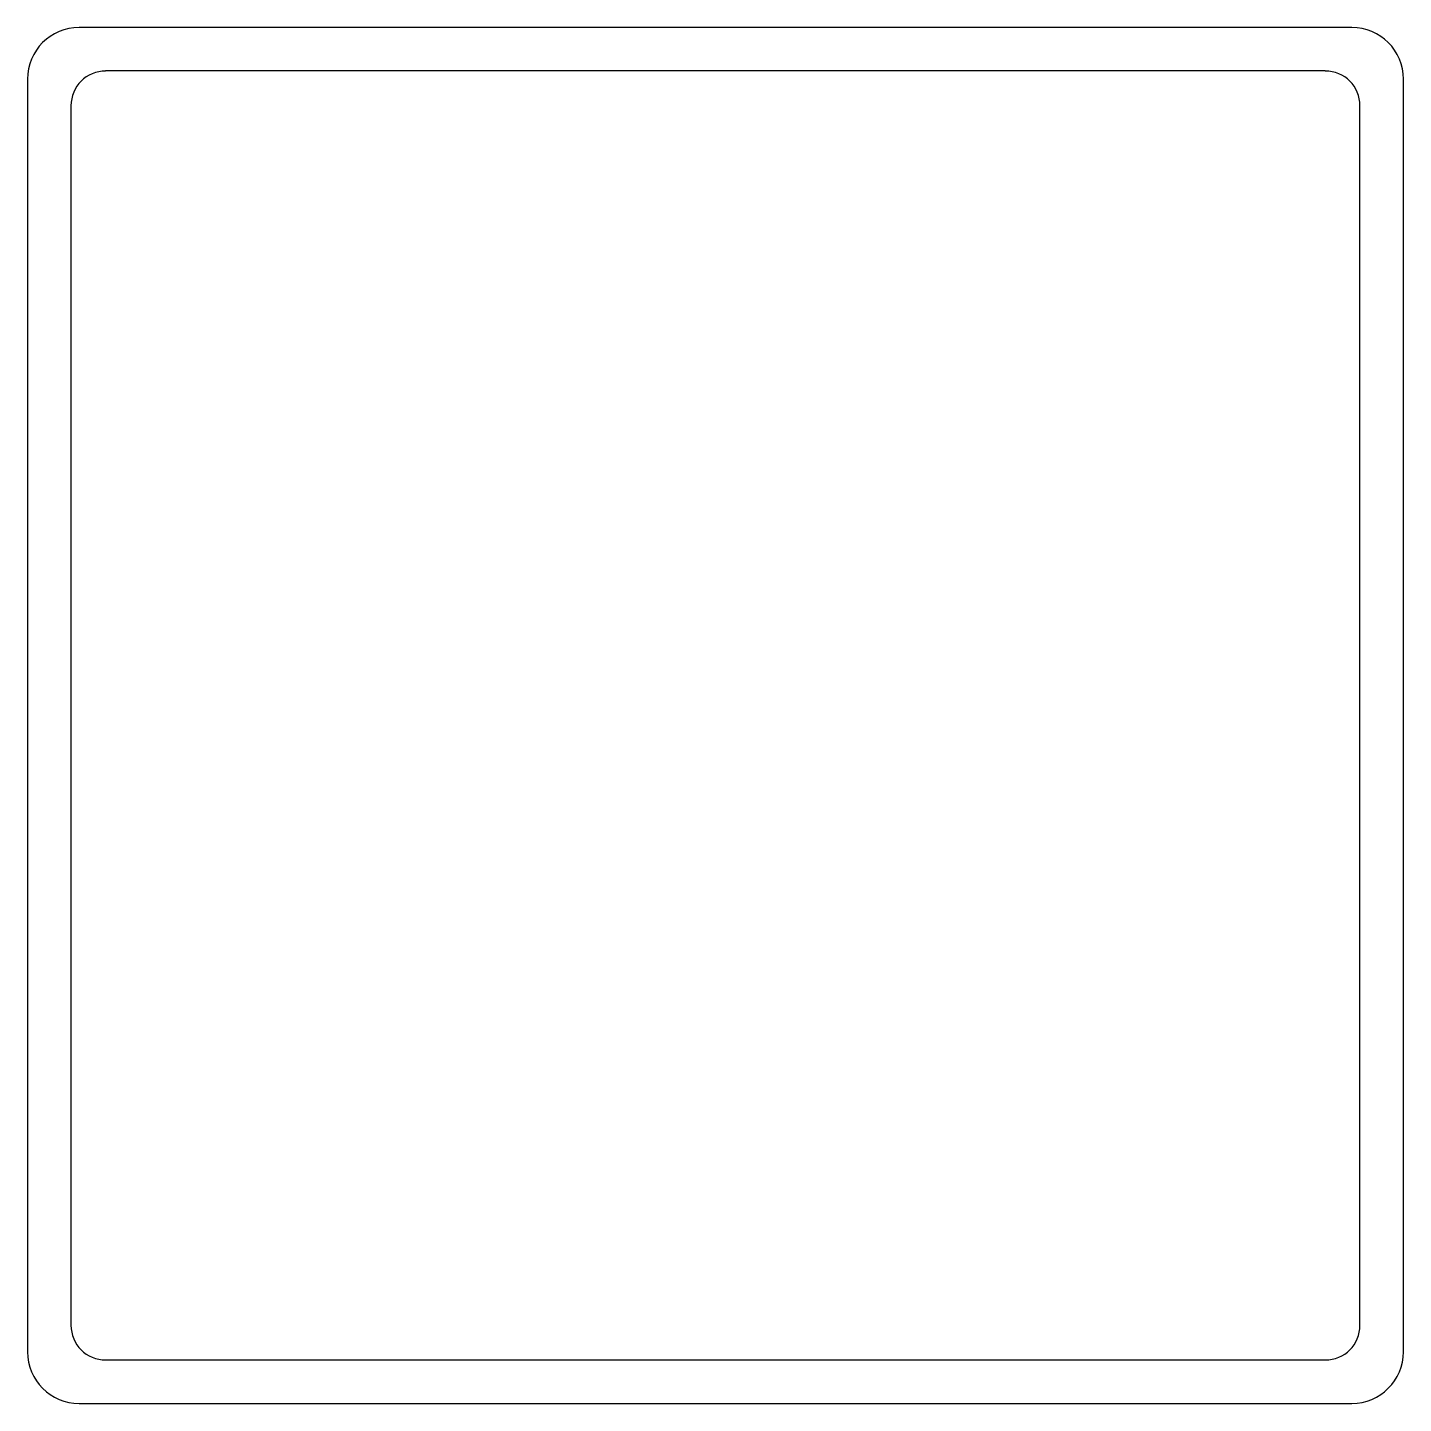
# Model space of a CAD drawing. Header units: inches. Extents: x -30 to 33.5, y 1.8 to 65.3.
import ezdxf

# ---------------------------------------------------------------- set-up
doc = ezdxf.new("R2010")
doc.units = ezdxf.units.IN
doc.header["$MEASUREMENT"] = 0

msp = doc.modelspace()

# ---------------------------------------------------------------- linework, layer by layer
at = {"color": 4}
for p, q in [((31.161, 65.317), (-27.564, 65.317)), ((-29.951, 62.93), (-29.951, 4.205)), ((29.942, 63.311), (-26.345, 63.311)), ((33.549, 4.205), (33.549, 62.93)), ((-27.945, 61.71), (-27.945, 5.424)), ((31.542, 5.424), (31.542, 61.71)), ((-26.345, 3.824), (29.942, 3.824)), ((-27.564, 1.817), (31.161, 1.817))]:
    msp.add_line(p, q, dxfattribs=at)
for centre, radius, start, end in [((-27.564, 62.93), 2.388, 90, 180), ((31.161, 62.93), 2.388, 0, 90), ((-26.345, 61.71), 1.6, 90, 180), ((29.942, 61.71), 1.6, 0, 90), ((-26.345, 5.424), 1.6, 180, 270), ((29.942, 5.424), 1.6, 270, 360), ((-27.564, 4.205), 2.388, 180, 270), ((31.161, 4.205), 2.388, 270, 360)]:
    msp.add_arc(centre, radius, start, end, dxfattribs=at)

doc.saveas('drawing.dxf')
